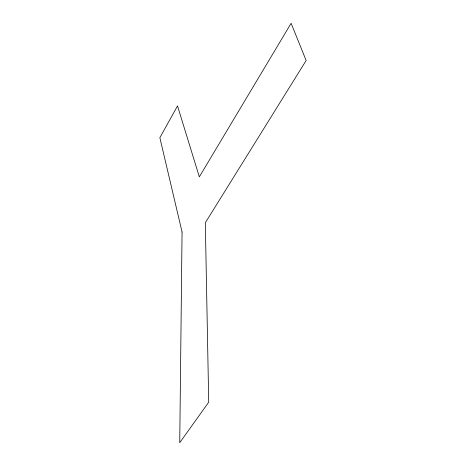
<?xml version="1.0" encoding="UTF-8"?>
<svg xmlns="http://www.w3.org/2000/svg" width="466" height="466" viewBox="0 0 466 466"><rect width="100%" height="100%" fill="white"/><g stroke="black" fill="none" stroke-linecap="round" stroke-linejoin="round"><path stroke-width="0.7" d="M182.066 231.998L179.742 442.7L208.721 402.187L205.325 222.742L306.145 60.51L291.116 23.3L199.326 176.876L177.517 105.904L159.855 137.703L182.066 231.998"/></g></svg>
